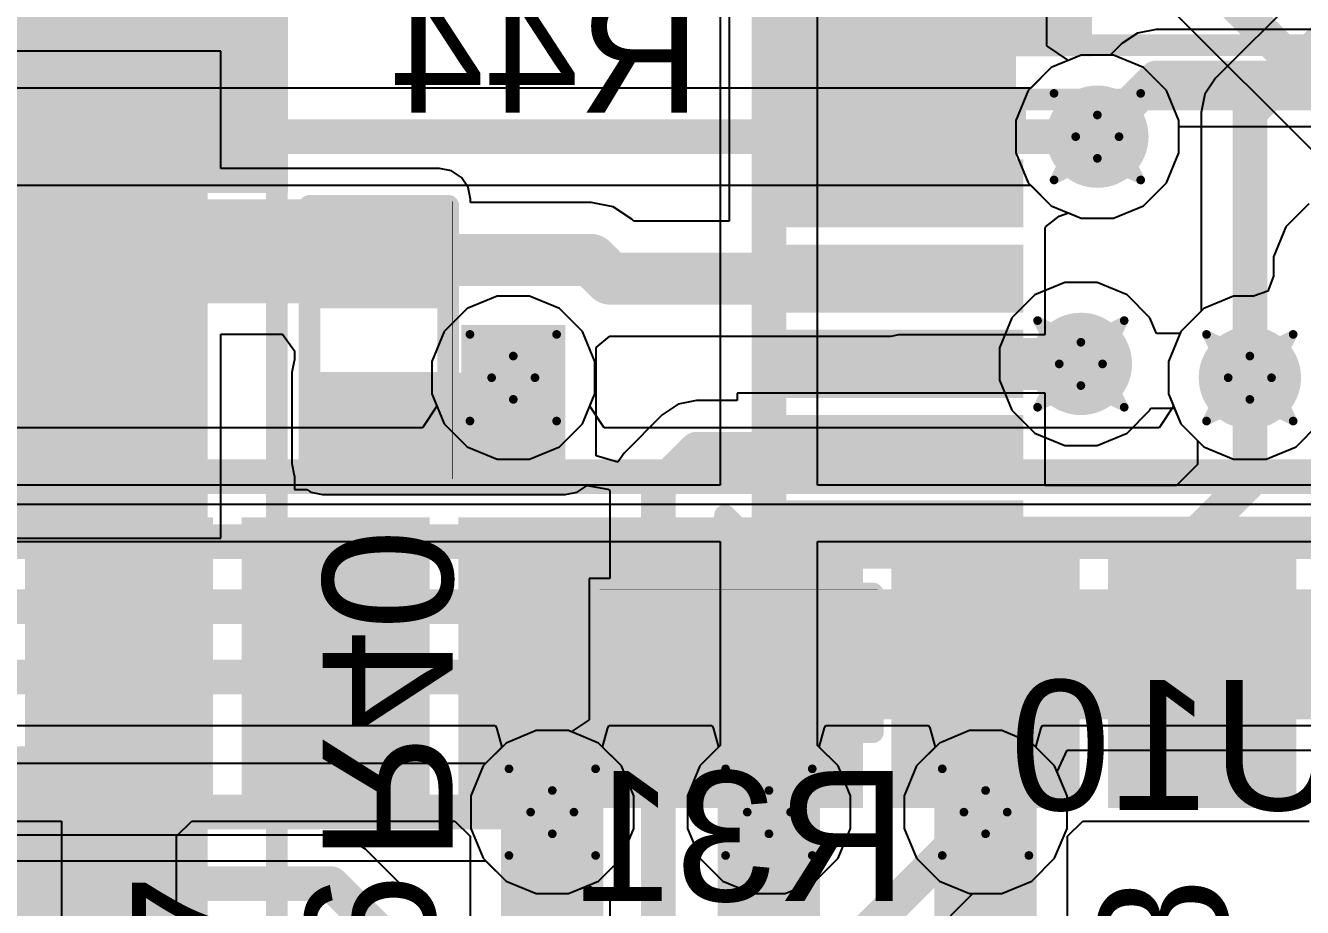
# Model space of a CAD drawing. Header units: inches. Extents: x -6 to 430, y 0 to 90.
# Drawn here: x 22.26 to 29.74, y 14.99 to 20.16 of the extents above; entities that cross this region are included whole.
import ezdxf

# ---------------------------------------------------------------- set-up
doc = ezdxf.new("R2010")
doc.units = ezdxf.units.IN
for name, color, linetype in [('Bottom Layer', 5, 'Continuous'), ('Bottom Overlay', 54, 'Continuous'), ('Bottom Paste', 16, 'Continuous'), ('Bottom Solder', 6, 'Continuous'), ('Drill Drawing', 1, 'Continuous'), ('Layer 1', 16, 'Continuous'), ('Layer 2', 76, 'Continuous'), ('Top Layer', 1, 'Continuous'), ('Top Overlay', 2, 'Continuous'), ('Top Paste', 8, 'Continuous'), ('Top Solder', 216, 'Continuous'), ('Via Holes', 16, 'Continuous')]:
    doc.layers.add(name, color=color, linetype=linetype)
doc.styles.add('Arial', font='', dxfattribs={"height": 0.2})
doc.styles.get('Arial').set_extended_font_data('Arial')

msp = doc.modelspace()

# ---------------------------------------------------------------- hatches: boundary and pattern name
at = {"layer": 'Bottom Layer'}
for points in [[(26.5652, 19.0164), (28.0638, 19.0164), (28.0638, 22.5978), (26.5652, 22.5978)], [(23.2242, 19.8346), (23.2242, 17.3346), (21.5242, 17.3346), (21.5242, 19.8346)], [(26.6084, 19.3282), (28.0584, 19.3282), (28.0584, 19.0282), (26.6084, 19.0282)], [(20.2914, 18.5338), (24.6856, 18.5338), (24.6856, 19.1434), (20.2914, 19.1434)], [(24.6475, 18.5592), (24.0125, 18.5592), (24.0125, 19.0164), (24.6475, 19.0164)], [(26.6084, 18.8282), (28.0584, 18.8282), (28.0584, 18.5282), (26.6084, 18.5282)], [(24.8126, 18.1274), (25.4222, 18.1274), (25.4222, 18.4068), (24.8126, 18.4068)], [(26.6084, 18.3282), (28.0584, 18.3282), (28.0584, 18.0282), (26.6084, 18.0282)], [(23.9998, 17.594), (25.4222, 17.594), (25.4222, 18.1274), (23.9998, 18.1274)], [(24.6475, 17.6194), (24.0125, 17.6194), (24.0125, 18.0766), (24.6475, 18.0766)], [(26.6084, 17.8282), (28.0584, 17.8282), (28.0584, 17.5282), (26.6084, 17.5282)], [(26.6084, 17.3282), (28.0584, 17.3282), (28.0584, 17.0282), (26.6084, 17.0282)], [(26.1969, 16.7431), (26.1969, 16.1081), (25.7397, 16.1081), (25.7397, 16.7431)], [(26.616, 16.0954), (34.871, 16.0954), (34.871, 16.7558), (26.616, 16.7558)], [(27.1367, 16.7431), (27.1367, 16.1081), (26.6795, 16.1081), (26.6795, 16.7431)], [(23.2242, 15.8346), (23.2242, 13.3346), (21.5242, 13.3346), (21.5242, 15.8346)]]:
    msp.add_hatch(color=5, dxfattribs=at).paths.add_polyline_path(points)
h = msp.add_hatch(color=5, dxfattribs=at)
edge = h.paths.add_edge_path()
edge.add_arc((28.5416, 19.5104), 0.3, 0, 360)
h = msp.add_hatch(color=5, dxfattribs=at)
edge = h.paths.add_edge_path()
edge.add_arc((28.4448, 18.1782), 0.3, 0, 360)
h = msp.add_hatch(color=5, dxfattribs=at)
edge = h.paths.add_edge_path()
edge.add_arc((25.1174, 18.0972), 0.3, 0, 360)
h = msp.add_hatch(color=5, dxfattribs=at)
edge = h.paths.add_edge_path()
edge.add_arc((29.4354, 18.0972), 0.3, 0, 360)
h = msp.add_hatch(color=5, dxfattribs=at)
edge = h.paths.add_edge_path()
edge.add_arc((25.346, 15.5503), 0.3, 0, 360)
h = msp.add_hatch(color=5, dxfattribs=at)
edge = h.paths.add_edge_path()
edge.add_arc((26.616, 15.5503), 0.3, 0, 360)
h = msp.add_hatch(color=5, dxfattribs=at)
edge = h.paths.add_edge_path()
edge.add_arc((27.886, 15.5503), 0.3, 0, 360)
at = {"layer": 'Bottom Overlay'}
for points in [[(26.6602, 19.9821), (27.8272, 19.9821), (27.8272, 22.8256), (26.6602, 22.8256)], [(20.9523, 21.0296), (20.9523, 19.8626), (23.7959, 19.8626), (23.7959, 21.0296)], [(27.8052, 19.9821), (28.5092, 19.9821), (28.5092, 20.48), (27.8052, 20.48)], [(23.2982, 19.8846), (23.2982, 19.1806), (23.7961, 19.1806), (23.7961, 19.8846)]]:
    msp.add_hatch(color=54, dxfattribs=at).paths.add_polyline_path(points)
at = {"layer": 'Bottom Paste'}
for points in [[(23.2242, 19.8346), (23.2242, 17.3346), (21.5242, 17.3346), (21.5242, 19.8346)], [(26.6084, 19.3282), (28.0584, 19.3282), (28.0584, 19.0282), (26.6084, 19.0282)], [(24.6475, 18.5592), (24.0125, 18.5592), (24.0125, 19.0164), (24.6475, 19.0164)], [(26.6084, 18.8282), (28.0584, 18.8282), (28.0584, 18.5282), (26.6084, 18.5282)], [(26.6084, 18.3282), (28.0584, 18.3282), (28.0584, 18.0282), (26.6084, 18.0282)], [(24.6475, 17.6194), (24.0125, 17.6194), (24.0125, 18.0766), (24.6475, 18.0766)], [(26.6084, 17.8282), (28.0584, 17.8282), (28.0584, 17.5282), (26.6084, 17.5282)], [(26.6084, 17.3282), (28.0584, 17.3282), (28.0584, 17.0282), (26.6084, 17.0282)], [(26.1969, 16.7431), (26.1969, 16.1081), (25.7397, 16.1081), (25.7397, 16.7431)], [(27.1367, 16.7431), (27.1367, 16.1081), (26.6795, 16.1081), (26.6795, 16.7431)], [(23.2242, 15.8346), (23.2242, 13.3346), (21.5242, 13.3346), (21.5242, 15.8346)]]:
    msp.add_hatch(color=16, dxfattribs=at).paths.add_polyline_path(points)
at = {"layer": 'Bottom Solder'}
for points in [[(23.3258, 19.9362), (23.3258, 17.233), (21.4226, 17.233), (21.4226, 19.9362)], [(26.5584, 19.3782), (28.1084, 19.3782), (28.1084, 18.9782), (26.5584, 18.9782)], [(24.7025, 18.5042), (23.9575, 18.5042), (23.9575, 19.0714), (24.7025, 19.0714)], [(26.5584, 18.8782), (28.1084, 18.8782), (28.1084, 18.4782), (26.5584, 18.4782)], [(26.5584, 18.3782), (28.1084, 18.3782), (28.1084, 17.9782), (26.5584, 17.9782)], [(24.7025, 17.5644), (23.9575, 17.5644), (23.9575, 18.1316), (24.7025, 18.1316)], [(26.5584, 17.8782), (28.1084, 17.8782), (28.1084, 17.4782), (26.5584, 17.4782)], [(26.5584, 17.3782), (28.1084, 17.3782), (28.1084, 16.9782), (26.5584, 16.9782)], [(26.2519, 16.7981), (26.2519, 16.0531), (25.6847, 16.0531), (25.6847, 16.7981)], [(27.1917, 16.7981), (27.1917, 16.0531), (26.6245, 16.0531), (26.6245, 16.7981)], [(23.3258, 15.9362), (23.3258, 13.233), (21.4226, 13.233), (21.4226, 15.9362)]]:
    msp.add_hatch(color=6, dxfattribs=at).paths.add_polyline_path(points)
at = {"layer": 'Layer 1'}
h = msp.add_hatch(color=16, dxfattribs=at)
edge = h.paths.add_edge_path()
edge.add_arc((28.5416, 19.5104), 0.3, 0, 360)
h = msp.add_hatch(color=16, dxfattribs=at)
edge = h.paths.add_edge_path()
edge.add_arc((28.4448, 18.1782), 0.3, 0, 360)
h = msp.add_hatch(color=16, dxfattribs=at)
edge = h.paths.add_edge_path()
edge.add_arc((25.1174, 18.0972), 0.3, 0, 360)
h = msp.add_hatch(color=16, dxfattribs=at)
edge = h.paths.add_edge_path()
edge.add_arc((29.4354, 18.0972), 0.3, 0, 360)
h = msp.add_hatch(color=16, dxfattribs=at)
edge = h.paths.add_edge_path()
edge.add_arc((25.346, 15.5503), 0.3, 0, 360)
h = msp.add_hatch(color=16, dxfattribs=at)
edge = h.paths.add_edge_path()
edge.add_arc((26.616, 15.5503), 0.3, 0, 360)
h = msp.add_hatch(color=16, dxfattribs=at)
edge = h.paths.add_edge_path()
edge.add_arc((27.886, 15.5503), 0.3, 0, 360)
at = {"layer": 'Layer 2'}
h = msp.add_hatch(color=76, dxfattribs=at)
edge = h.paths.add_edge_path()
edge.add_arc((28.5416, 19.5104), 0.3, 0, 360)
h = msp.add_hatch(color=76, dxfattribs=at)
edge = h.paths.add_edge_path()
edge.add_arc((28.4448, 18.1782), 0.3, 0, 360)
h = msp.add_hatch(color=76, dxfattribs=at)
edge = h.paths.add_edge_path()
edge.add_arc((25.1174, 18.0972), 0.3, 0, 360)
h = msp.add_hatch(color=76, dxfattribs=at)
edge = h.paths.add_edge_path()
edge.add_arc((29.4354, 18.0972), 0.3, 0, 360)
h = msp.add_hatch(color=76, dxfattribs=at)
edge = h.paths.add_edge_path()
edge.add_arc((25.346, 15.5503), 0.3, 0, 360)
h = msp.add_hatch(color=76, dxfattribs=at)
edge = h.paths.add_edge_path()
edge.add_arc((26.616, 15.5503), 0.3, 0, 360)
h = msp.add_hatch(color=76, dxfattribs=at)
edge = h.paths.add_edge_path()
edge.add_arc((27.886, 15.5503), 0.3, 0, 360)
at = {"layer": 'Top Layer'}
h = msp.add_hatch(color=1, dxfattribs=at)
edge = h.paths.add_edge_path()
edge.add_arc((28.5416, 19.5104), 0.3, 0, 360)
h = msp.add_hatch(color=1, dxfattribs=at)
edge = h.paths.add_edge_path()
edge.add_arc((28.4448, 18.1782), 0.3, 0, 360)
h = msp.add_hatch(color=1, dxfattribs=at)
edge = h.paths.add_edge_path()
edge.add_arc((25.1174, 18.0972), 0.3, 0, 360)
h = msp.add_hatch(color=1, dxfattribs=at)
edge = h.paths.add_edge_path()
edge.add_arc((29.4354, 18.0972), 0.3, 0, 360)
for points in [[(22.356, 15.6762), (22.356, 17.1762), (23.256, 17.1762), (23.256, 15.6762)], [(23.626, 15.6762), (23.626, 17.1762), (24.526, 17.1762), (24.526, 15.6762)], [(24.896, 15.6762), (24.896, 17.1762), (25.796, 17.1762), (25.796, 15.6762)], [(26.166, 15.6762), (26.166, 17.1762), (27.066, 17.1762), (27.066, 15.6762)], [(27.436, 15.6762), (27.436, 17.1762), (28.336, 17.1762), (28.336, 15.6762)], [(28.706, 15.6762), (28.706, 17.1762), (29.606, 17.1762), (29.606, 15.6762)], [(25.6457, 16.4262), (25.0462, 16.4262), (25.0462, 14.2412), (25.6457, 14.2412)], [(26.9157, 16.4262), (26.3162, 16.4262), (26.3162, 14.2412), (26.9157, 14.2412)], [(28.1857, 16.4262), (27.5862, 16.4262), (27.5862, 14.2412), (28.1857, 14.2412)]]:
    msp.add_hatch(color=1, dxfattribs=at).paths.add_polyline_path(points)
h = msp.add_hatch(color=1, dxfattribs=at)
edge = h.paths.add_edge_path()
edge.add_arc((25.346, 15.5503), 0.3, 0, 360)
h = msp.add_hatch(color=1, dxfattribs=at)
edge = h.paths.add_edge_path()
edge.add_arc((26.616, 15.5503), 0.3, 0, 360)
h = msp.add_hatch(color=1, dxfattribs=at)
edge = h.paths.add_edge_path()
edge.add_arc((27.886, 15.5503), 0.3, 0, 360)
at = {"layer": 'Top Paste'}
for points in [[(22.356, 15.6762), (22.356, 17.1762), (23.256, 17.1762), (23.256, 15.6762)], [(23.626, 15.6762), (23.626, 17.1762), (24.526, 17.1762), (24.526, 15.6762)], [(24.896, 15.6762), (24.896, 17.1762), (25.796, 17.1762), (25.796, 15.6762)], [(26.166, 15.6762), (26.166, 17.1762), (27.066, 17.1762), (27.066, 15.6762)], [(27.436, 15.6762), (27.436, 17.1762), (28.336, 17.1762), (28.336, 15.6762)], [(28.706, 15.6762), (28.706, 17.1762), (29.606, 17.1762), (29.606, 15.6762)]]:
    msp.add_hatch(color=8, dxfattribs=at).paths.add_polyline_path(points)
at = {"layer": 'Top Solder'}
for points in [[(22.2544, 15.5746), (22.2544, 17.2778), (23.3576, 17.2778), (23.3576, 15.5746)], [(23.5244, 15.5746), (23.5244, 17.2778), (24.6276, 17.2778), (24.6276, 15.5746)], [(24.7944, 15.5746), (24.7944, 17.2778), (25.8976, 17.2778), (25.8976, 15.5746)], [(26.0644, 15.5746), (26.0644, 17.2778), (27.1676, 17.2778), (27.1676, 15.5746)], [(27.3344, 15.5746), (27.3344, 17.2778), (28.4376, 17.2778), (28.4376, 15.5746)], [(28.6044, 15.5746), (28.6044, 17.2778), (29.7076, 17.2778), (29.7076, 15.5746)]]:
    msp.add_hatch(color=216, dxfattribs=at).paths.add_polyline_path(points)
at = {"layer": 'Via Holes'}
h = msp.add_hatch(color=7, dxfattribs=at)
edge = h.paths.add_edge_path()
edge.add_arc((28.5416, 19.5104), 0.15, 0, 360)
h = msp.add_hatch(color=7, dxfattribs=at)
edge = h.paths.add_edge_path()
edge.add_arc((28.4448, 18.1782), 0.15, 0, 360)
h = msp.add_hatch(color=7, dxfattribs=at)
edge = h.paths.add_edge_path()
edge.add_arc((25.1174, 18.0972), 0.15, 0, 360)
h = msp.add_hatch(color=7, dxfattribs=at)
edge = h.paths.add_edge_path()
edge.add_arc((29.4354, 18.0972), 0.15, 0, 360)
h = msp.add_hatch(color=7, dxfattribs=at)
edge = h.paths.add_edge_path()
edge.add_arc((25.346, 15.5503), 0.15, 0, 360)
h = msp.add_hatch(color=7, dxfattribs=at)
edge = h.paths.add_edge_path()
edge.add_arc((26.616, 15.5503), 0.15, 0, 360)
h = msp.add_hatch(color=7, dxfattribs=at)
edge = h.paths.add_edge_path()
edge.add_arc((27.886, 15.5503), 0.15, 0, 360)

# ---------------------------------------------------------------- linework, layer by layer
at = {"layer": 'Bottom Layer'}
for p, q in [((26.3839, 20.2829), (26.3839, 19.0164)), ((28.2451, 20.0422), (28.2451, 20.2829)), ((28.8858, 20.1395), (28.7768, 20.1178)), ((35.5404, 20.1395), (28.8858, 20.1395)), ((28.8858, 20.1395), (28.8858, 20.1395)), ((28.7768, 20.1178), (28.6844, 20.056)), ((23.402, 20.0124), (21.3464, 20.0124)), ((23.402, 19.3247), (23.402, 20.0124)), ((28.3721, 19.9573), (28.2451, 20.0422)), ((28.4466, 19.9882), (28.3721, 19.9573)), ((28.6165, 19.9882), (28.4466, 19.9882)), ((28.6844, 20.056), (28.6165, 19.9882)), ((28.6844, 20.056), (28.6844, 20.056)), ((29.0194, 19.4153), (29.0194, 19.5697)), ((29.0194, 19.5697), (30.73, 19.5697)), ((28.9467, 19.2397), (29.0194, 19.4153)), ((24.6856, 19.3247), (23.402, 19.3247)), ((24.755, 19.3109), (24.6856, 19.3247)), ((24.8138, 19.2716), (24.755, 19.3109)), ((24.8531, 19.2128), (24.8138, 19.2716)), ((28.8123, 19.1053), (28.9467, 19.2397)), ((24.8669, 19.1434), (24.8531, 19.2128)), ((24.8669, 19.1245), (24.8669, 19.1434)), ((25.5746, 19.1245), (24.8669, 19.1245)), ((25.7034, 19.0988), (25.5746, 19.1245)), ((25.8127, 19.0259), (25.7034, 19.0988)), ((28.6366, 19.0326), (28.8123, 19.1053)), ((29.7816, 19.1167), (29.6472, 18.9823)), ((25.8237, 19.0149), (25.8127, 19.0259)), ((26.3827, 19.0149), (25.8237, 19.0149)), ((26.3839, 19.0164), (26.3827, 19.0149)), ((28.2381, 18.9814), (28.3184, 19.0436)), ((28.3184, 19.0436), (28.3721, 19.0634)), ((28.3721, 19.0634), (28.4466, 19.0326)), ((28.4466, 19.0326), (28.6366, 19.0326)), ((28.2362, 18.9717), (28.2381, 18.9814)), ((28.2362, 18.3504), (28.2362, 18.9717)), ((29.6472, 18.9823), (29.5744, 18.8066)), ((29.5744, 18.8066), (29.5744, 18.6923)), ((29.5744, 18.6923), (29.5417, 18.605)), ((29.3404, 18.575), (29.1647, 18.5023)), ((29.4571, 18.575), (29.3404, 18.575)), ((29.5417, 18.605), (29.4571, 18.575)), ((29.1647, 18.5023), (29.0303, 18.3679)), ((23.402, 17.1568), (23.402, 18.3525)), ((23.402, 18.3525), (23.765, 18.3525)), ((23.765, 18.3525), (23.8347, 18.2544)), ((25.6035, 18.2753), (25.6842, 18.3415)), ((25.6842, 18.3415), (27.3334, 18.3415)), ((27.3334, 18.3415), (27.378, 18.3504)), ((27.378, 18.3504), (28.2362, 18.3504)), ((29.0303, 18.3679), (28.9576, 18.1922)), ((25.6035, 17.6398), (25.6035, 18.2753)), ((23.8323, 18.1968), (23.8185, 18.1274)), ((23.8347, 18.2003), (23.8323, 18.1968)), ((23.8347, 18.2544), (23.8347, 18.2003)), ((28.9576, 18.1922), (28.9576, 18.0022)), ((23.8185, 18.1274), (23.8185, 17.594)), ((28.2362, 18.006), (26.4306, 18.006)), ((26.4306, 18.006), (26.4306, 17.9631)), ((28.2362, 17.4655), (28.2362, 18.006)), ((28.9576, 18.0022), (29.0303, 17.8265)), ((26.0832, 17.9414), (25.9908, 17.8796)), ((26.1922, 17.9631), (26.0832, 17.9414)), ((26.4306, 17.9631), (26.1922, 17.9631)), ((26.1922, 17.9631), (26.1922, 17.9631)), ((25.9908, 17.8796), (25.7669, 17.6557)), ((25.9908, 17.8796), (25.9908, 17.8796)), ((29.0303, 17.8265), (29.1286, 17.7283)), ((29.1286, 17.7283), (29.1286, 17.5885)), ((23.8185, 17.594), (23.8323, 17.5246)), ((25.7305, 17.6013), (25.6035, 17.6398)), ((25.7669, 17.6557), (25.7305, 17.6013)), ((23.8323, 17.5246), (23.8347, 17.5211)), ((23.8347, 17.5211), (23.8347, 17.4416)), ((29.1286, 17.5885), (29.0056, 17.4655)), ((25.4916, 17.4265), (25.5504, 17.4658)), ((25.5504, 17.4658), (25.6718, 17.4444)), ((25.6718, 17.4444), (25.6834, 17.4363)), ((29.0056, 17.4655), (28.2362, 17.4655)), ((23.8347, 17.4416), (23.9079, 17.4416)), ((23.9079, 17.4416), (23.9304, 17.4265)), ((23.9304, 17.4265), (23.9998, 17.4127)), ((23.9998, 17.4127), (25.4222, 17.4127)), ((25.4222, 17.4127), (25.4916, 17.4265)), ((25.6834, 17.4363), (25.6834, 16.9209)), ((21.3464, 17.1568), (23.402, 17.1568)), ((25.6834, 16.9209), (25.5619, 16.9209)), ((25.5619, 16.9209), (25.5619, 16.0923)), ((25.251, 16.0281), (25.0753, 15.9553)), ((25.441, 16.0281), (25.251, 16.0281)), ((25.4563, 16.0218), (25.441, 16.0281)), ((25.5619, 16.0923), (25.4563, 16.0218)), ((25.0753, 15.9553), (24.9409, 15.8209)), ((28.3051, 15.7871), (28.3638, 15.9141)), ((28.3638, 15.9141), (33.0133, 15.9141)), ((24.9409, 15.8209), (24.8682, 15.6453)), ((28.3638, 15.6453), (28.3051, 15.7871)), ((24.8682, 15.6453), (24.8682, 15.4552)), ((28.3638, 15.4552), (28.3638, 15.6453)), ((24.8682, 15.4552), (24.9409, 15.2796)), ((28.2911, 15.2796), (28.3638, 15.4552)), ((24.9409, 15.2796), (25.0753, 15.1452)), ((28.1567, 15.1452), (28.2911, 15.2796)), ((25.0753, 15.1452), (25.251, 15.0725)), ((27.981, 15.0725), (28.1567, 15.1452)), ((25.251, 15.0725), (25.441, 15.0725)), ((25.441, 15.0725), (25.5564, 15.1203)), ((25.5564, 15.1203), (25.6834, 15.0461)), ((27.2356, 14.497), (27.8111, 15.0725)), ((27.8111, 15.0725), (27.981, 15.0725)), ((25.6834, 15.0461), (25.6834, 14.8635))]:
    msp.add_line(p, q, dxfattribs=at)
for points, const_width in [([(28.5416, 19.5104), (28.8858, 19.8546)], 0.2032), ([(28.8858, 19.8546), (35.6584, 19.8546)], 0.2032), ([(22.3742, 18.5846), (22.5774, 18.7878)], 0.3048), ([(24.33, 18.7878), (24.4906, 18.7878)], 0.3048), ([(24.4906, 18.7878), (25.5746, 18.7878)], 0.3048), ([(25.5746, 18.7878), (25.6842, 18.6782)], 0.3048), ([(25.6842, 18.6782), (27.3334, 18.6782)], 0.3048), ([(27.3334, 18.1782), (28.4448, 18.1782)], 0.3048), ([(29.4354, 17.4924), (29.4354, 18.0972)], 0.2032), ([(25.9683, 17.4543), (26.1922, 17.6782)], 0.2032), ([(26.1922, 17.6782), (27.3334, 17.6782)], 0.2032), ([(29.1236, 17.1806), (29.4354, 17.4924)], 0.2032), ([(25.9683, 16.4256), (25.9683, 17.4543)], 0.2032), ([(27.3334, 17.1782), (27.3358, 17.1806)], 0.2032), ([(27.3358, 17.1806), (29.1236, 17.1806)], 0.2032), ([(29.1236, 17.1806), (31.742, 17.1806)], 0.2032), ([(25.9683, 14.8635), (25.9683, 16.4256)], 0.2032), ([(27.0341, 14.6984), (27.886, 15.5503)], 0.2032)]:
    msp.add_lwpolyline(points, dxfattribs=dict(at, const_width=const_width))
for points, const_width in [([(28.835, 19.8546, 1), (28.9366, 19.8546, 1)], 0.1016), ([(28.835, 19.8546, 1), (28.9366, 19.8546, 1)], 0.1016), ([(28.4908, 19.5104, 1), (28.5924, 19.5104, 1)], 0.1016), ([(22.5012, 18.7878, 1), (22.6536, 18.7878, 1)], 0.1524), ([(24.2538, 18.7878, 1), (24.4062, 18.7878, 1)], 0.1524), ([(24.4144, 18.7878, 1), (24.5668, 18.7878, 1)], 0.1524), ([(24.4144, 18.7878, 1), (24.5668, 18.7878, 1)], 0.1524), ([(25.4984, 18.7878, 1), (25.6508, 18.7878, 1)], 0.1524), ([(25.4984, 18.7878, 1), (25.6508, 18.7878, 1)], 0.1524), ([(25.608, 18.6782, 1), (25.7604, 18.6782, 1)], 0.1524), ([(25.608, 18.6782, 1), (25.7604, 18.6782, 1)], 0.1524), ([(27.2572, 18.6782, 1), (27.4096, 18.6782, 1)], 0.1524), ([(22.298, 18.5846, 1), (22.4504, 18.5846, 1)], 0.1524), ([(27.2572, 18.1782, 1), (27.4096, 18.1782, 1)], 0.1524), ([(28.3686, 18.1782, 1), (28.521, 18.1782, 1)], 0.1524), ([(29.3846, 18.0972, 1), (29.4862, 18.0972, 1)], 0.1016), ([(26.1414, 17.6782, 1), (26.243, 17.6782, 1)], 0.1016), ([(26.1414, 17.6782, 1), (26.243, 17.6782, 1)], 0.1016), ([(27.2826, 17.6782, 1), (27.3842, 17.6782, 1)], 0.1016), ([(29.3846, 17.4924, 1), (29.4862, 17.4924, 1)], 0.1016), ([(29.3846, 17.4924, 1), (29.4862, 17.4924, 1)], 0.1016), ([(25.9175, 17.4543, 1), (26.0191, 17.4543, 1)], 0.1016), ([(25.9175, 17.4543, 1), (26.0191, 17.4543, 1)], 0.1016), ([(27.2826, 17.1782, 1), (27.3842, 17.1782, 1)], 0.1016), ([(27.285, 17.1806, 1), (27.3866, 17.1806, 1)], 0.1016), ([(27.285, 17.1806, 1), (27.3866, 17.1806, 1)], 0.1016), ([(29.0728, 17.1806, 1), (29.1744, 17.1806, 1)], 0.1016), ([(29.0728, 17.1806, 1), (29.1744, 17.1806, 1)], 0.1016), ([(29.0728, 17.1806, 1), (29.1744, 17.1806, 1)], 0.1016), ([(25.9175, 16.4256, 1), (26.0191, 16.4256, 1)], 0.1016), ([(25.9175, 16.4256, 1), (26.0191, 16.4256, 1)], 0.1016), ([(27.8352, 15.5503, 1), (27.9368, 15.5503, 1)], 0.1016)]:
    msp.add_lwpolyline(points, format="xyb", close=True, dxfattribs=dict(at, const_width=const_width))
at = {"layer": 'Bottom Overlay'}
for points, const_width in [([(28.4471, 20.0463), (33.1664, 20.0463)], 0.127), ([(28.0602, 19.4736), (28.0602, 19.7276)], 0.127), ([(28.0602, 19.7276), (31.0066, 19.7276)], 0.127), ([(23.7319, 14.5234), (23.7319, 19.2427)], 0.127), ([(23.9236, 19.1053), (24.7364, 19.1053)], 0.127), ([(23.9236, 17.5305), (23.9236, 19.1053)], 0.127), ([(24.7364, 17.5305), (24.7364, 19.1053)], 0.127), ([(24.7618, 17.5051), (24.7618, 19.1307)], 0.00323), ([(23.9236, 17.5305), (24.7364, 17.5305)], 0.127), ([(26.3584, 17.0352), (26.3584, 17.2892)], 0.127), ([(26.3584, 17.2892), (26.4854, 17.1622)], 0.127), ([(26.3584, 17.0352), (26.4854, 17.1622)], 0.127), ([(28.0602, 16.6288), (28.0602, 16.8828)], 0.127), ([(25.6508, 16.0192), (25.6508, 16.832)], 0.127), ([(25.6508, 16.832), (27.2256, 16.832)], 0.127), ([(25.6254, 16.8574), (27.251, 16.8574)], 0.00323), ([(27.2256, 16.0192), (27.2256, 16.832)], 0.127), ([(28.0602, 16.6288), (31.0066, 16.6288)], 0.127), ([(25.6508, 16.0192), (27.2256, 16.0192)], 0.127)]:
    msp.add_lwpolyline(points, dxfattribs=dict(at, const_width=const_width))
for points, const_width in [([(28.4153, 20.0463, 1), (28.4788, 20.0463, 1)], 0.0635), ([(28.0285, 19.7276, 1), (28.092, 19.7276, 1)], 0.0635), ([(28.0285, 19.7276, 1), (28.092, 19.7276, 1)], 0.0635), ([(28.0285, 19.4736, 1), (28.092, 19.4736, 1)], 0.0635), ([(23.7002, 19.2427, 1), (23.7637, 19.2427, 1)], 0.0635), ([(23.8918, 19.1053, 1), (23.9553, 19.1053, 1)], 0.0635), ([(23.8918, 19.1053, 1), (23.9553, 19.1053, 1)], 0.0635), ([(24.7046, 19.1053, 1), (24.7681, 19.1053, 1)], 0.0635), ([(24.7046, 19.1053, 1), (24.7681, 19.1053, 1)], 0.0635), ([(24.761, 19.1307, 1), (24.7626, 19.1307, 1)], 0.00161), ([(23.8918, 17.5305, 1), (23.9553, 17.5305, 1)], 0.0635), ([(23.8918, 17.5305, 1), (23.9553, 17.5305, 1)], 0.0635), ([(24.7046, 17.5305, 1), (24.7681, 17.5305, 1)], 0.0635), ([(24.7046, 17.5305, 1), (24.7681, 17.5305, 1)], 0.0635), ([(24.761, 17.5051, 1), (24.7626, 17.5051, 1)], 0.00161), ([(26.3267, 17.2892, 1), (26.3902, 17.2892, 1)], 0.0635), ([(26.3267, 17.2892, 1), (26.3902, 17.2892, 1)], 0.0635), ([(26.4537, 17.1622, 1), (26.5172, 17.1622, 1)], 0.0635), ([(26.4537, 17.1622, 1), (26.5172, 17.1622, 1)], 0.0635), ([(26.3267, 17.0352, 1), (26.3902, 17.0352, 1)], 0.0635), ([(26.3267, 17.0352, 1), (26.3902, 17.0352, 1)], 0.0635), ([(28.0285, 16.8828, 1), (28.092, 16.8828, 1)], 0.0635), ([(25.619, 16.832, 1), (25.6825, 16.832, 1)], 0.0635), ([(25.619, 16.832, 1), (25.6825, 16.832, 1)], 0.0635), ([(25.6246, 16.8574, 1), (25.6262, 16.8574, 1)], 0.00161), ([(27.1938, 16.832, 1), (27.2573, 16.832, 1)], 0.0635), ([(27.1938, 16.832, 1), (27.2573, 16.832, 1)], 0.0635), ([(27.2502, 16.8574, 1), (27.2518, 16.8574, 1)], 0.00161), ([(28.0285, 16.6288, 1), (28.092, 16.6288, 1)], 0.0635), ([(28.0285, 16.6288, 1), (28.092, 16.6288, 1)], 0.0635), ([(25.619, 16.0192, 1), (25.6825, 16.0192, 1)], 0.0635), ([(25.619, 16.0192, 1), (25.6825, 16.0192, 1)], 0.0635), ([(27.1938, 16.0192, 1), (27.2573, 16.0192, 1)], 0.0635), ([(27.1938, 16.0192, 1), (27.2573, 16.0192, 1)], 0.0635)]:
    msp.add_lwpolyline(points, format="xyb", close=True, dxfattribs=dict(at, const_width=const_width))
at = {"layer": 'Drill Drawing', "const_width": 0.0508}
for points in [[(28.2876, 19.7644), (28.5416, 19.6374)], [(28.2876, 19.7644), (28.4146, 19.5104)], [(28.5416, 19.6374), (28.7956, 19.7644)], [(28.6686, 19.5104), (28.7956, 19.7644)], [(28.2876, 19.2564), (28.4146, 19.5104)], [(28.6686, 19.5104), (28.7956, 19.2564)], [(28.2876, 19.2564), (28.5416, 19.3834)], [(28.5416, 19.3834), (28.7956, 19.2564)], [(28.1908, 18.4322), (28.4448, 18.3052)], [(28.1908, 18.4322), (28.3178, 18.1782)], [(28.4448, 18.3052), (28.6988, 18.4322)], [(28.5718, 18.1782), (28.6988, 18.4322)], [(24.8634, 18.3512), (25.1174, 18.2242)], [(24.8634, 18.3512), (24.9904, 18.0972)], [(25.1174, 18.2242), (25.3714, 18.3512)], [(25.2444, 18.0972), (25.3714, 18.3512)], [(29.1814, 18.3512), (29.4354, 18.2242)], [(29.1814, 18.3512), (29.3084, 18.0972)], [(29.4354, 18.2242), (29.6894, 18.3512)], [(29.5624, 18.0972), (29.6894, 18.3512)], [(28.1908, 17.9242), (28.3178, 18.1782)], [(28.5718, 18.1782), (28.6988, 17.9242)], [(24.8634, 17.8432), (24.9904, 18.0972)], [(25.2444, 18.0972), (25.3714, 17.8432)], [(29.1814, 17.8432), (29.3084, 18.0972)], [(29.5624, 18.0972), (29.6894, 17.8432)], [(28.1908, 17.9242), (28.4448, 18.0512)], [(28.4448, 18.0512), (28.6988, 17.9242)], [(24.8634, 17.8432), (25.1174, 17.9702)], [(25.1174, 17.9702), (25.3714, 17.8432)], [(29.1814, 17.8432), (29.4354, 17.9702)], [(29.4354, 17.9702), (29.6894, 17.8432)], [(25.092, 15.8043), (25.346, 15.6773)], [(25.092, 15.8043), (25.219, 15.5503)], [(25.346, 15.6773), (25.6, 15.8043)], [(25.473, 15.5503), (25.6, 15.8043)], [(26.362, 15.8043), (26.616, 15.6773)], [(26.362, 15.8043), (26.489, 15.5503)], [(26.616, 15.6773), (26.87, 15.8043)], [(26.743, 15.5503), (26.87, 15.8043)], [(27.632, 15.8043), (27.886, 15.6773)], [(27.632, 15.8043), (27.759, 15.5503)], [(27.886, 15.6773), (28.14, 15.8043)], [(28.013, 15.5503), (28.14, 15.8043)], [(25.092, 15.2963), (25.219, 15.5503)], [(25.473, 15.5503), (25.6, 15.2963)], [(26.362, 15.2963), (26.489, 15.5503)], [(26.743, 15.5503), (26.87, 15.2963)], [(27.632, 15.2963), (27.759, 15.5503)], [(28.013, 15.5503), (28.14, 15.2963)], [(25.092, 15.2963), (25.346, 15.4233)], [(25.346, 15.4233), (25.6, 15.2963)], [(26.362, 15.2963), (26.616, 15.4233)], [(26.616, 15.4233), (26.87, 15.2963)], [(27.632, 15.2963), (27.886, 15.4233)], [(27.886, 15.4233), (28.14, 15.2963)]]:
    msp.add_lwpolyline(points, dxfattribs=at)
at = {"layer": 'Drill Drawing', "const_width": 0.0254}
for points in [[(28.2749, 19.7644, 1), (28.3003, 19.7644, 1)], [(28.2749, 19.7644, 1), (28.3003, 19.7644, 1)], [(28.7829, 19.7644, 1), (28.8083, 19.7644, 1)], [(28.7829, 19.7644, 1), (28.8083, 19.7644, 1)], [(28.5289, 19.6374, 1), (28.5543, 19.6374, 1)], [(28.5289, 19.6374, 1), (28.5543, 19.6374, 1)], [(28.4019, 19.5104, 1), (28.4273, 19.5104, 1)], [(28.4019, 19.5104, 1), (28.4273, 19.5104, 1)], [(28.6559, 19.5104, 1), (28.6813, 19.5104, 1)], [(28.6559, 19.5104, 1), (28.6813, 19.5104, 1)], [(28.5289, 19.3834, 1), (28.5543, 19.3834, 1)], [(28.5289, 19.3834, 1), (28.5543, 19.3834, 1)], [(28.2749, 19.2564, 1), (28.3003, 19.2564, 1)], [(28.2749, 19.2564, 1), (28.3003, 19.2564, 1)], [(28.7829, 19.2564, 1), (28.8083, 19.2564, 1)], [(28.7829, 19.2564, 1), (28.8083, 19.2564, 1)], [(28.1781, 18.4322, 1), (28.2035, 18.4322, 1)], [(28.1781, 18.4322, 1), (28.2035, 18.4322, 1)], [(28.6861, 18.4322, 1), (28.7115, 18.4322, 1)], [(28.6861, 18.4322, 1), (28.7115, 18.4322, 1)], [(24.8507, 18.3512, 1), (24.8761, 18.3512, 1)], [(24.8507, 18.3512, 1), (24.8761, 18.3512, 1)], [(25.3587, 18.3512, 1), (25.3841, 18.3512, 1)], [(25.3587, 18.3512, 1), (25.3841, 18.3512, 1)], [(29.1687, 18.3512, 1), (29.1941, 18.3512, 1)], [(29.1687, 18.3512, 1), (29.1941, 18.3512, 1)], [(29.6767, 18.3512, 1), (29.7021, 18.3512, 1)], [(29.6767, 18.3512, 1), (29.7021, 18.3512, 1)], [(28.4321, 18.3052, 1), (28.4575, 18.3052, 1)], [(28.4321, 18.3052, 1), (28.4575, 18.3052, 1)], [(25.1047, 18.2242, 1), (25.1301, 18.2242, 1)], [(25.1047, 18.2242, 1), (25.1301, 18.2242, 1)], [(28.3051, 18.1782, 1), (28.3305, 18.1782, 1)], [(28.3051, 18.1782, 1), (28.3305, 18.1782, 1)], [(28.5591, 18.1782, 1), (28.5845, 18.1782, 1)], [(28.5591, 18.1782, 1), (28.5845, 18.1782, 1)], [(29.4227, 18.2242, 1), (29.4481, 18.2242, 1)], [(29.4227, 18.2242, 1), (29.4481, 18.2242, 1)], [(24.9777, 18.0972, 1), (25.0031, 18.0972, 1)], [(24.9777, 18.0972, 1), (25.0031, 18.0972, 1)], [(25.2317, 18.0972, 1), (25.2571, 18.0972, 1)], [(25.2317, 18.0972, 1), (25.2571, 18.0972, 1)], [(29.2957, 18.0972, 1), (29.3211, 18.0972, 1)], [(29.2957, 18.0972, 1), (29.3211, 18.0972, 1)], [(29.5497, 18.0972, 1), (29.5751, 18.0972, 1)], [(29.5497, 18.0972, 1), (29.5751, 18.0972, 1)], [(28.4321, 18.0512, 1), (28.4575, 18.0512, 1)], [(28.4321, 18.0512, 1), (28.4575, 18.0512, 1)], [(25.1047, 17.9702, 1), (25.1301, 17.9702, 1)], [(25.1047, 17.9702, 1), (25.1301, 17.9702, 1)], [(29.4227, 17.9702, 1), (29.4481, 17.9702, 1)], [(29.4227, 17.9702, 1), (29.4481, 17.9702, 1)], [(28.1781, 17.9242, 1), (28.2035, 17.9242, 1)], [(28.1781, 17.9242, 1), (28.2035, 17.9242, 1)], [(28.6861, 17.9242, 1), (28.7115, 17.9242, 1)], [(28.6861, 17.9242, 1), (28.7115, 17.9242, 1)], [(24.8507, 17.8432, 1), (24.8761, 17.8432, 1)], [(24.8507, 17.8432, 1), (24.8761, 17.8432, 1)], [(25.3587, 17.8432, 1), (25.3841, 17.8432, 1)], [(25.3587, 17.8432, 1), (25.3841, 17.8432, 1)], [(29.1687, 17.8432, 1), (29.1941, 17.8432, 1)], [(29.1687, 17.8432, 1), (29.1941, 17.8432, 1)], [(29.6767, 17.8432, 1), (29.7021, 17.8432, 1)], [(29.6767, 17.8432, 1), (29.7021, 17.8432, 1)], [(25.0793, 15.8043, 1), (25.1047, 15.8043, 1)], [(25.0793, 15.8043, 1), (25.1047, 15.8043, 1)], [(25.5873, 15.8043, 1), (25.6127, 15.8043, 1)], [(25.5873, 15.8043, 1), (25.6127, 15.8043, 1)], [(26.3493, 15.8043, 1), (26.3747, 15.8043, 1)], [(26.3493, 15.8043, 1), (26.3747, 15.8043, 1)], [(26.8573, 15.8043, 1), (26.8827, 15.8043, 1)], [(26.8573, 15.8043, 1), (26.8827, 15.8043, 1)], [(27.6193, 15.8043, 1), (27.6447, 15.8043, 1)], [(27.6193, 15.8043, 1), (27.6447, 15.8043, 1)], [(28.1273, 15.8043, 1), (28.1527, 15.8043, 1)], [(28.1273, 15.8043, 1), (28.1527, 15.8043, 1)], [(25.3333, 15.6773, 1), (25.3587, 15.6773, 1)], [(25.3333, 15.6773, 1), (25.3587, 15.6773, 1)], [(26.6033, 15.6773, 1), (26.6287, 15.6773, 1)], [(26.6033, 15.6773, 1), (26.6287, 15.6773, 1)], [(27.8733, 15.6773, 1), (27.8987, 15.6773, 1)], [(27.8733, 15.6773, 1), (27.8987, 15.6773, 1)], [(25.2063, 15.5503, 1), (25.2317, 15.5503, 1)], [(25.2063, 15.5503, 1), (25.2317, 15.5503, 1)], [(25.4603, 15.5503, 1), (25.4857, 15.5503, 1)], [(25.4603, 15.5503, 1), (25.4857, 15.5503, 1)], [(26.4763, 15.5503, 1), (26.5017, 15.5503, 1)], [(26.4763, 15.5503, 1), (26.5017, 15.5503, 1)], [(26.7303, 15.5503, 1), (26.7557, 15.5503, 1)], [(26.7303, 15.5503, 1), (26.7557, 15.5503, 1)], [(27.7463, 15.5503, 1), (27.7717, 15.5503, 1)], [(27.7463, 15.5503, 1), (27.7717, 15.5503, 1)], [(28.0003, 15.5503, 1), (28.0257, 15.5503, 1)], [(28.0003, 15.5503, 1), (28.0257, 15.5503, 1)], [(25.3333, 15.4233, 1), (25.3587, 15.4233, 1)], [(25.3333, 15.4233, 1), (25.3587, 15.4233, 1)], [(26.6033, 15.4233, 1), (26.6287, 15.4233, 1)], [(26.6033, 15.4233, 1), (26.6287, 15.4233, 1)], [(27.8733, 15.4233, 1), (27.8987, 15.4233, 1)], [(27.8733, 15.4233, 1), (27.8987, 15.4233, 1)], [(25.0793, 15.2963, 1), (25.1047, 15.2963, 1)], [(25.0793, 15.2963, 1), (25.1047, 15.2963, 1)], [(25.5873, 15.2963, 1), (25.6127, 15.2963, 1)], [(25.5873, 15.2963, 1), (25.6127, 15.2963, 1)], [(26.3493, 15.2963, 1), (26.3747, 15.2963, 1)], [(26.3493, 15.2963, 1), (26.3747, 15.2963, 1)], [(26.8573, 15.2963, 1), (26.8827, 15.2963, 1)], [(26.8573, 15.2963, 1), (26.8827, 15.2963, 1)], [(27.6193, 15.2963, 1), (27.6447, 15.2963, 1)], [(27.6193, 15.2963, 1), (27.6447, 15.2963, 1)], [(28.1273, 15.2963, 1), (28.1527, 15.2963, 1)], [(28.1273, 15.2963, 1), (28.1527, 15.2963, 1)]]:
    msp.add_lwpolyline(points, format="xyb", close=True, dxfattribs=at)
at = {"layer": 'Layer 1'}
for p, q in [((32.6193, 23.2382), (29.234, 19.8528)), ((28.4466, 19.9882), (28.2709, 19.9154)), ((28.6366, 19.9882), (28.4466, 19.9882)), ((28.8123, 19.9154), (28.6366, 19.9882)), ((28.2709, 19.9154), (28.1365, 19.781)), ((28.9467, 19.781), (28.8123, 19.9154)), ((29.234, 19.8528), (29.1722, 19.7604)), ((28.1365, 19.781), (28.0638, 19.6054)), ((29.0194, 19.6054), (28.9467, 19.781)), ((29.1722, 19.7604), (29.1505, 19.6514)), ((29.1505, 19.6514), (29.1505, 19.6514)), ((29.1505, 19.6514), (29.1505, 18.488)), ((28.0638, 19.6054), (28.0638, 19.4153)), ((29.0194, 19.4153), (29.0194, 19.6054)), ((28.0638, 19.4153), (28.1365, 19.2397)), ((28.9467, 19.2397), (29.0194, 19.4153)), ((28.1365, 19.2397), (28.2709, 19.1053)), ((28.8123, 19.1053), (28.9467, 19.2397)), ((28.2709, 19.1053), (28.4466, 19.0326)), ((28.6366, 19.0326), (28.8123, 19.1053)), ((28.4466, 19.0326), (28.6366, 19.0326)), ((25.0224, 18.575), (24.8467, 18.5023)), ((25.2124, 18.575), (25.0224, 18.575)), ((25.3881, 18.5023), (25.2124, 18.575)), ((24.8467, 18.5023), (24.7123, 18.3679)), ((25.5225, 18.3679), (25.3881, 18.5023)), ((29.1505, 18.488), (29.0303, 18.3679)), ((24.7123, 18.3679), (24.6396, 18.1922)), ((25.5952, 18.1922), (25.5225, 18.3679)), ((29.0303, 18.3679), (28.9576, 18.1922)), ((24.6396, 18.1922), (24.6396, 18.0022)), ((25.5952, 18.0022), (25.5952, 18.1922)), ((28.9576, 18.1922), (28.9576, 18.0022)), ((24.6396, 18.0022), (24.6696, 17.9297)), ((25.5652, 17.9297), (25.5952, 18.0022)), ((28.9576, 18.0022), (28.9876, 17.9297)), ((24.6696, 17.9297), (24.5848, 17.8027)), ((25.65, 17.8027), (25.5652, 17.9297)), ((28.9876, 17.9297), (28.9028, 17.8027)), ((24.5848, 17.8027), (16.2184, 17.8027)), ((28.9028, 17.8027), (25.65, 17.8027)), ((15.6805, 16.0579), (25.012, 16.0579)), ((25.012, 16.0579), (25.0199, 16.0451)), ((25.0199, 16.0451), (25.0509, 15.9309)), ((25.6411, 15.9309), (25.6721, 16.0451)), ((25.6721, 16.0451), (25.68, 16.0579)), ((25.68, 16.0579), (26.282, 16.0579)), ((26.282, 16.0579), (26.2899, 16.0451)), ((26.2899, 16.0451), (26.3209, 15.9309)), ((26.9111, 15.9309), (26.9421, 16.0451)), ((26.9421, 16.0451), (26.95, 16.0579)), ((26.95, 16.0579), (27.552, 16.0579)), ((27.552, 16.0579), (27.5599, 16.0451)), ((27.5599, 16.0451), (27.5909, 15.9309)), ((28.1811, 15.9309), (28.2121, 16.0451)), ((28.2121, 16.0451), (28.22, 16.0579)), ((28.22, 16.0579), (36.2582, 16.0579)), ((25.0509, 15.9309), (24.9409, 15.8209)), ((25.7511, 15.8209), (25.6411, 15.9309)), ((26.3209, 15.9309), (26.2109, 15.8209)), ((27.0211, 15.8209), (26.9111, 15.9309)), ((27.5909, 15.9309), (27.4809, 15.8209)), ((28.2911, 15.8209), (28.1811, 15.9309)), ((24.9409, 15.8209), (24.8682, 15.6453)), ((25.8238, 15.6453), (25.7511, 15.8209)), ((26.2109, 15.8209), (26.1382, 15.6453)), ((27.0938, 15.6453), (27.0211, 15.8209)), ((27.4809, 15.8209), (27.4082, 15.6453)), ((28.3638, 15.6453), (28.2911, 15.8209)), ((24.8682, 15.6453), (24.8682, 15.4552)), ((25.8238, 15.4552), (25.8238, 15.6453)), ((26.1382, 15.6453), (26.1382, 15.4552)), ((27.0938, 15.4552), (27.0938, 15.6453)), ((27.4082, 15.6453), (27.4082, 15.4552)), ((28.3638, 15.4552), (28.3638, 15.6453)), ((24.8682, 15.4552), (24.9409, 15.2796)), ((25.7511, 15.2796), (25.8238, 15.4552)), ((26.1382, 15.4552), (26.2109, 15.2796)), ((27.0211, 15.2796), (27.0938, 15.4552)), ((27.4082, 15.4552), (27.4809, 15.2796)), ((28.2911, 15.2796), (28.3638, 15.4552)), ((24.0494, 15.4162), (19.7669, 15.4162)), ((24.1585, 15.3946), (24.0494, 15.4162)), ((24.0494, 15.4162), (24.0494, 15.4162)), ((24.2509, 15.3328), (24.1585, 15.3946)), ((26.2006, 13.3831), (24.2509, 15.3328)), ((24.9409, 15.2796), (25.0753, 15.1452)), ((25.6167, 15.1452), (25.7511, 15.2796)), ((26.2109, 15.2796), (26.3453, 15.1452)), ((26.8867, 15.1452), (27.0211, 15.2796)), ((27.4809, 15.2796), (27.6153, 15.1452)), ((28.1567, 15.1452), (28.2911, 15.2796)), ((25.0753, 15.1452), (25.251, 15.0725)), ((25.441, 15.0725), (25.6167, 15.1452)), ((26.3453, 15.1452), (26.521, 15.0725)), ((26.711, 15.0725), (26.8867, 15.1452)), ((27.6153, 15.1452), (27.791, 15.0725)), ((27.981, 15.0725), (28.1567, 15.1452)), ((25.251, 15.0725), (25.441, 15.0725)), ((26.521, 15.0725), (26.711, 15.0725)), ((27.791, 15.0725), (27.981, 15.0725))]:
    msp.add_line(p, q, dxfattribs=at)
at = {"layer": 'Layer 1', "const_width": 0.2032}
for points in [[(29.4354, 19.6514), (32.9042, 23.1202)], [(29.4354, 18.0972), (29.4354, 19.6514)], [(16.1004, 17.5178), (34.1598, 17.5178)], [(15.1606, 17.1368), (35.4044, 17.1368)], [(1.6478, 16.7558), (37.3774, 16.7558)], [(1.6873, 16.3428), (36.3762, 16.3428)], [(19.376, 15.1314), (24.0494, 15.1314)], [(24.0494, 15.1314), (26.0826, 13.0982)]]:
    msp.add_lwpolyline(points, dxfattribs=at)
at = {"layer": 'Layer 1', "const_width": 0.1016}
for points in [[(29.3846, 19.6514, 1), (29.4862, 19.6514, 1)], [(29.3846, 19.6514, 1), (29.4862, 19.6514, 1)], [(29.3846, 18.0972, 1), (29.4862, 18.0972, 1)], [(23.9986, 15.1314, 1), (24.1002, 15.1314, 1)], [(23.9986, 15.1314, 1), (24.1002, 15.1314, 1)]]:
    msp.add_lwpolyline(points, format="xyb", close=True, dxfattribs=at)
at = {"layer": 'Layer 2'}
for p, q in [((26.9009, 19.5498), (26.9009, 24.2492)), ((26.3311, 24.1312), (26.3311, 19.5498)), ((28.4466, 19.9882), (28.2709, 19.9154)), ((28.6366, 19.9882), (28.4466, 19.9882)), ((28.8123, 19.9154), (28.6366, 19.9882)), ((28.2709, 19.9154), (28.1365, 19.781)), ((28.9467, 19.781), (28.8123, 19.9154)), ((28.1365, 19.781), (28.0638, 19.6054)), ((29.0194, 19.6054), (28.9467, 19.781)), ((26.3311, 19.5498), (26.3311, 17.467)), ((26.9009, 17.467), (26.9009, 19.5498)), ((28.0638, 19.6054), (28.0638, 19.4153)), ((29.0194, 19.4153), (29.0194, 19.6054)), ((28.0638, 19.4153), (28.1365, 19.2397)), ((28.9467, 19.2397), (29.0194, 19.4153)), ((28.1365, 19.2397), (28.2709, 19.1053)), ((28.8123, 19.1053), (28.9467, 19.2397)), ((28.2709, 19.1053), (28.4466, 19.0326)), ((28.6366, 19.0326), (28.8123, 19.1053)), ((29.7816, 19.1167), (29.6472, 18.9823)), ((28.4466, 19.0326), (28.6366, 19.0326)), ((29.6472, 18.9823), (29.5744, 18.8066)), ((29.5744, 18.8066), (29.5744, 18.6923)), ((28.3498, 18.656), (28.1741, 18.5833)), ((28.5398, 18.656), (28.3498, 18.656)), ((28.7155, 18.5833), (28.5398, 18.656)), ((29.5744, 18.6923), (29.5417, 18.605)), ((28.1741, 18.5833), (28.0397, 18.4489)), ((28.8499, 18.4489), (28.7155, 18.5833)), ((29.3404, 18.575), (29.1647, 18.5023)), ((29.4571, 18.575), (29.3404, 18.575)), ((29.5417, 18.605), (29.4571, 18.575)), ((29.1647, 18.5023), (29.0303, 18.3679)), ((28.0397, 18.4489), (27.967, 18.2732)), ((28.8881, 18.3564), (28.8499, 18.4489)), ((29.0256, 18.3564), (28.8881, 18.3564)), ((29.0303, 18.3679), (29.0256, 18.3564)), ((27.967, 18.2732), (27.967, 18.0832)), ((27.967, 18.0832), (28.0397, 17.9075)), ((28.0397, 17.9075), (28.1741, 17.7731)), ((28.7155, 17.7731), (28.8499, 17.9075)), ((28.8499, 17.9075), (28.8546, 17.919)), ((28.8546, 17.919), (28.9921, 17.919)), ((28.9921, 17.919), (29.0303, 17.8265)), ((29.0303, 17.8265), (29.1647, 17.6921)), ((29.7061, 17.6921), (29.8405, 17.8265)), ((28.1741, 17.7731), (28.3498, 17.7004)), ((28.5398, 17.7004), (28.7155, 17.7731)), ((28.3498, 17.7004), (28.5398, 17.7004)), ((29.1647, 17.6921), (29.3404, 17.6194)), ((29.5304, 17.6194), (29.7061, 17.6921)), ((29.3404, 17.6194), (29.5304, 17.6194)), ((26.3311, 17.467), (19.8042, 17.467)), ((36.9284, 17.467), (26.9009, 17.467)), ((20.276, 17.1368), (26.3311, 17.1368)), ((26.3311, 17.1368), (26.3311, 15.9411)), ((26.9009, 15.9411), (26.9009, 17.1368)), ((26.9009, 17.1368), (37.2586, 17.1368)), ((25.251, 16.0281), (25.0753, 15.9553)), ((25.441, 16.0281), (25.251, 16.0281)), ((25.6167, 15.9553), (25.441, 16.0281)), ((27.791, 16.0281), (27.6153, 15.9553)), ((27.981, 16.0281), (27.791, 16.0281)), ((28.1567, 15.9553), (27.981, 16.0281)), ((25.0753, 15.9553), (24.9552, 15.8352)), ((25.7511, 15.8209), (25.6167, 15.9553)), ((27.6153, 15.9553), (27.4809, 15.8209)), ((28.2911, 15.8209), (28.1567, 15.9553)), ((26.3311, 15.9411), (26.2109, 15.8209)), ((27.0211, 15.8209), (26.9009, 15.9411)), ((24.9552, 15.8352), (21.4117, 15.8352)), ((25.8238, 15.6453), (25.7511, 15.8209)), ((26.2109, 15.8209), (26.1382, 15.6453)), ((27.0938, 15.6453), (27.0211, 15.8209)), ((27.4809, 15.8209), (27.4082, 15.6453)), ((28.3638, 15.6453), (28.2911, 15.8209)), ((25.8238, 15.4552), (25.8238, 15.6453)), ((26.1382, 15.6453), (26.1382, 15.4552)), ((27.0938, 15.4552), (27.0938, 15.6453)), ((27.4082, 15.6453), (27.4082, 15.4552)), ((28.3638, 15.4552), (28.3638, 15.6453)), ((25.7511, 15.2796), (25.8238, 15.4552)), ((26.1382, 15.4552), (26.2109, 15.2796)), ((27.0211, 15.2796), (27.0938, 15.4552)), ((27.4082, 15.4552), (27.4809, 15.2796)), ((28.2911, 15.2796), (28.3638, 15.4552)), ((25.6167, 15.1452), (25.7511, 15.2796)), ((26.2109, 15.2796), (26.3453, 15.1452)), ((26.8867, 15.1452), (27.0211, 15.2796)), ((27.4809, 15.2796), (27.6153, 15.1452)), ((28.1567, 15.1452), (28.2911, 15.2796)), ((21.3078, 15.2654), (24.9552, 15.2654)), ((24.9552, 15.2654), (25.0753, 15.1452)), ((25.0753, 15.1452), (25.251, 15.0725)), ((25.441, 15.0725), (25.6167, 15.1452)), ((26.3453, 15.1452), (26.521, 15.0725)), ((26.711, 15.0725), (26.8867, 15.1452)), ((27.6153, 15.1452), (27.791, 15.0725)), ((27.981, 15.0725), (28.1567, 15.1452)), ((25.251, 15.0725), (25.441, 15.0725)), ((26.521, 15.0725), (26.711, 15.0725)), ((27.791, 15.0725), (27.981, 15.0725))]:
    msp.add_line(p, q, dxfattribs=at)
at = {"layer": 'Layer 2', "const_width": 0.2032}
for points in [[(26.616, 19.5498), (26.616, 24.2492)], [(26.616, 15.5503), (26.616, 19.5498)], [(21.2937, 15.5503), (25.346, 15.5503)]]:
    msp.add_lwpolyline(points, dxfattribs=at)
at = {"layer": 'Layer 2', "const_width": 0.1016}
for points in [[(26.5652, 19.5498, 1), (26.6668, 19.5498, 1)], [(26.5652, 19.5498, 1), (26.6668, 19.5498, 1)], [(25.2952, 15.5503, 1), (25.3968, 15.5503, 1)], [(26.5652, 15.5503, 1), (26.6668, 15.5503, 1)]]:
    msp.add_lwpolyline(points, format="xyb", close=True, dxfattribs=at)
at = {"layer": 'Top Layer'}
for p, q in [((28.493, 20.7381), (29.9244, 19.3067)), ((28.4466, 19.9882), (28.2709, 19.9154)), ((28.6366, 19.9882), (28.4466, 19.9882)), ((28.8123, 19.9154), (28.6366, 19.9882)), ((28.2709, 19.9154), (28.1508, 19.7953)), ((28.9467, 19.781), (28.8123, 19.9154)), ((28.1508, 19.7953), (13.7686, 19.7953)), ((29.0194, 19.6054), (28.9467, 19.781)), ((29.0194, 19.4153), (29.0194, 19.6054)), ((28.9467, 19.2397), (29.0194, 19.4153)), ((28.8123, 19.1053), (28.9467, 19.2397)), ((13.6506, 19.2255), (28.1508, 19.2255)), ((28.1508, 19.2255), (28.2709, 19.1053)), ((28.2709, 19.1053), (28.4466, 19.0326)), ((28.6366, 19.0326), (28.8123, 19.1053)), ((29.7816, 19.1167), (29.6472, 18.9823)), ((28.4466, 19.0326), (28.6366, 19.0326)), ((29.6472, 18.9823), (29.5744, 18.8066)), ((29.5744, 18.8066), (29.5744, 18.6923)), ((29.5744, 18.6923), (29.5417, 18.605)), ((25.0224, 18.575), (24.8467, 18.5023)), ((25.2124, 18.575), (25.0224, 18.575)), ((25.3881, 18.5023), (25.2124, 18.575)), ((29.3404, 18.575), (29.1647, 18.5023)), ((29.4571, 18.575), (29.3404, 18.575)), ((29.5417, 18.605), (29.4571, 18.575)), ((24.8467, 18.5023), (24.7123, 18.3679)), ((25.5225, 18.3679), (25.3881, 18.5023)), ((29.1647, 18.5023), (29.0303, 18.3679)), ((24.7123, 18.3679), (24.6396, 18.1922)), ((25.5952, 18.1922), (25.5225, 18.3679)), ((29.0303, 18.3679), (28.9576, 18.1922)), ((24.6396, 18.1922), (24.6396, 18.0022)), ((25.5952, 18.0022), (25.5952, 18.1922)), ((28.9576, 18.1922), (28.9576, 18.0022)), ((24.6396, 18.0022), (24.7123, 17.8265)), ((25.5225, 17.8265), (25.5952, 18.0022)), ((28.9576, 18.0022), (29.0303, 17.8265)), ((24.7123, 17.8265), (24.8467, 17.6921)), ((25.3881, 17.6921), (25.5225, 17.8265)), ((29.0303, 17.8265), (29.1647, 17.6921)), ((29.7061, 17.6921), (29.8405, 17.8265)), ((24.8467, 17.6921), (25.0224, 17.6194)), ((25.2124, 17.6194), (25.3881, 17.6921)), ((29.1647, 17.6921), (29.3404, 17.6194)), ((29.5304, 17.6194), (29.7061, 17.6921)), ((25.0224, 17.6194), (25.2124, 17.6194)), ((29.3404, 17.6194), (29.5304, 17.6194)), ((22.2908, 17.354), (22.1782, 17.354)), ((23.3212, 17.354), (22.2908, 17.354)), ((23.4482, 17.354), (23.3212, 17.354)), ((23.5608, 17.354), (23.4482, 17.354)), ((24.5912, 17.354), (23.5608, 17.354)), ((24.7182, 17.354), (24.5912, 17.354)), ((24.8308, 17.354), (24.7182, 17.354)), ((25.8612, 17.354), (24.8308, 17.354)), ((25.9882, 17.354), (25.8612, 17.354)), ((26.1008, 17.354), (25.9882, 17.354)), ((27.1312, 17.354), (26.1008, 17.354)), ((27.2582, 17.354), (27.1312, 17.354)), ((27.3708, 17.354), (27.2582, 17.354)), ((28.4012, 17.354), (27.3708, 17.354)), ((28.5282, 17.354), (28.4012, 17.354)), ((28.6408, 17.354), (28.5282, 17.354)), ((29.6712, 17.354), (28.6408, 17.354)), ((29.7982, 17.354), (29.6712, 17.354)), ((22.1638, 15.4984), (22.2908, 15.4984)), ((22.2908, 15.4984), (22.4693, 15.4984)), ((22.4693, 15.4984), (22.4693, 12.9583)), ((23.1427, 15.4086), (23.2325, 15.4984)), ((23.2325, 15.4984), (23.4338, 15.4984)), ((23.4338, 15.4984), (23.5608, 15.4984)), ((23.5608, 15.4984), (24.5912, 15.4984)), ((24.5912, 15.4984), (24.7038, 15.4984)), ((24.7038, 15.4984), (24.7751, 15.4984)), ((24.7751, 15.4984), (24.8649, 15.4086)), ((28.367, 15.4086), (28.4568, 15.4984)), ((28.4568, 15.4984), (28.5138, 15.4984)), ((28.5138, 15.4984), (28.6408, 15.4984)), ((28.6408, 15.4984), (29.6712, 15.4984)), ((29.6712, 15.4984), (29.7838, 15.4984)), ((23.1427, 12.8188), (23.1427, 15.4086)), ((24.8649, 15.4086), (24.8649, 14.8762)), ((28.367, 14.8762), (28.367, 15.4086))]:
    msp.add_line(p, q, dxfattribs=at)
for points, const_width in [([(28.611, 21.023), (31.151, 18.483)], 0.2032), ([(13.6506, 19.5104), (28.5416, 19.5104)], 0.2032), ([(28.4657, 19.4345), (28.5416, 19.5104)], 0.2032), ([(22.806, 12.8188), (22.806, 16.4262)], 0.3048)]:
    msp.add_lwpolyline(points, dxfattribs=dict(at, const_width=const_width))
for points, const_width in [([(28.4908, 19.5104, 1), (28.5924, 19.5104, 1)], 0.1016), ([(28.4908, 19.5104, 1), (28.5924, 19.5104, 1)], 0.1016), ([(28.4149, 19.4345, 1), (28.5165, 19.4345, 1)], 0.1016), ([(22.7298, 16.4262, 1), (22.8822, 16.4262, 1)], 0.1524)]:
    msp.add_lwpolyline(points, format="xyb", close=True, dxfattribs=dict(at, const_width=const_width))

# ---------------------------------------------------------------- texts
at = {"layer": 'Bottom Overlay', "style": 'Arial', "text_generation_flag": 2}
for s, height, p in [('R44', 0.7112, (26.2178, 19.6515)), ('U10', 0.762, (29.9812, 15.5621)), ('R31', 0.762, (27.4285, 15.0287))]:
    msp.add_text(s, height=height, dxfattribs=at).set_placement(p)
msp.add_text('R40', height=0.762, rotation=270, dxfattribs=at).set_placement((23.9999, 15.2575))
at = {"layer": 'Top Overlay', "style": 'Arial'}
for s, p in [('R17', (23.6441, 13.2382)), ('R16', (24.6601, 13.2382)), ('R18', (29.3083, 13.2128))]:
    msp.add_text(s, height=0.762, rotation=90, dxfattribs=at).set_placement(p)

doc.saveas('drawing.dxf')
